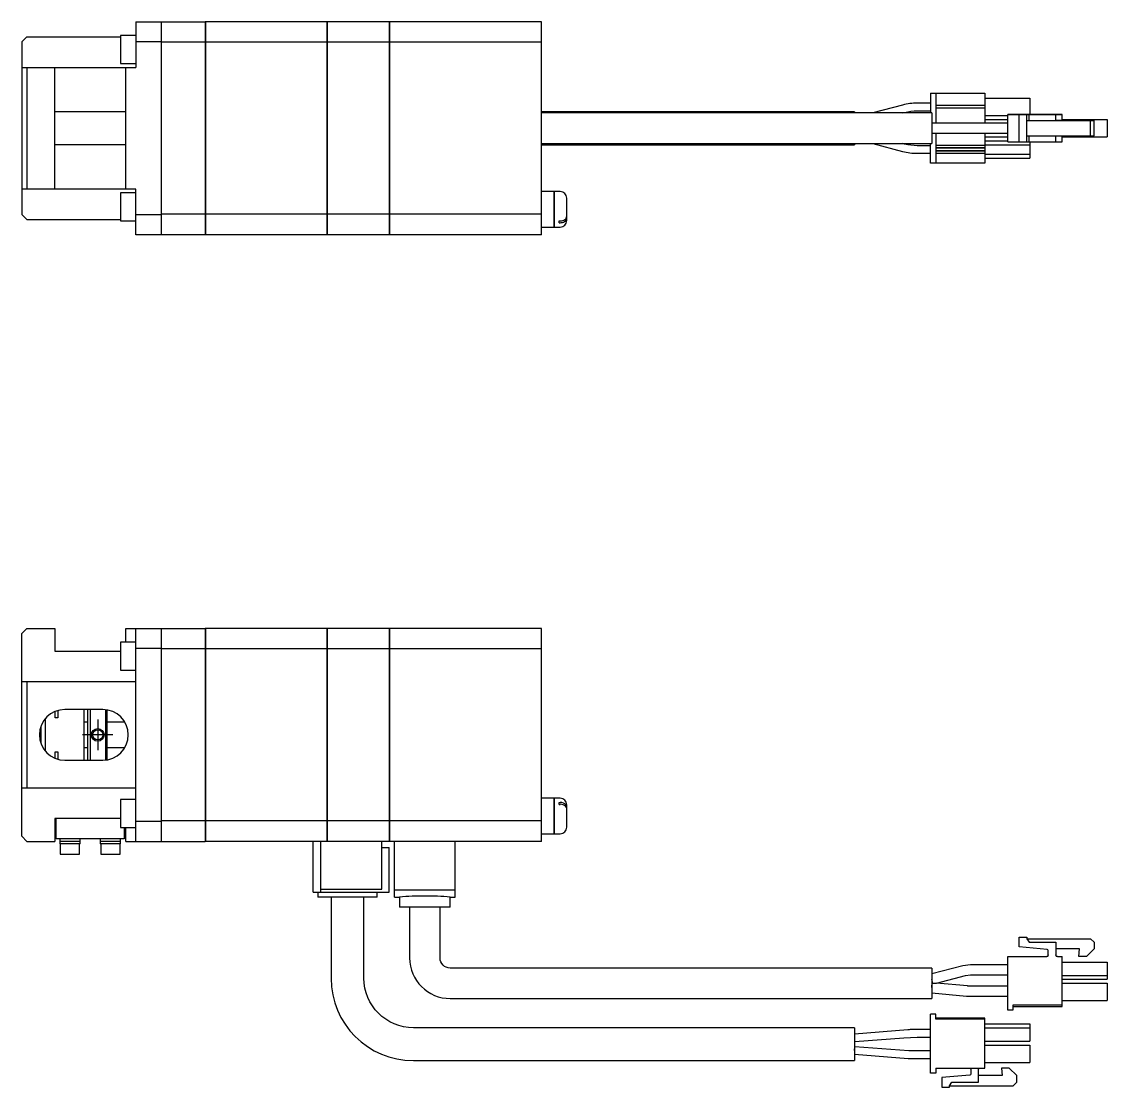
# Model space of a CAD drawing. Extents: x 0 to 869, y -8 to 525.
# Drawn here: x 221.8 to 435.9, y 314.4 to 524.5 of the extents above; entities that cross this region are included whole.
import ezdxf

# ---------------------------------------------------------------- set-up
doc = ezdxf.new("R2010")
doc.units = 0
doc.header["$LTSCALE"] = 0.5
doc.linetypes.add('CENTER', pattern=[50.8, 31.75, -6.35, 6.35, -6.35])
for name, color, linetype in [('MSM_CENTER', 1, 'CENTER'), ('MSM_CONTINUOUS', 7, 'CONTINUOUS'), ('MSM_NARROW', 5, 'CONTINUOUS')]:
    doc.layers.add(name, color=color, linetype=linetype)

msp = doc.modelspace()

# ---------------------------------------------------------------- linework, layer by layer
at = {"layer": 'MSM_CENTER'}
for p, q in [((236.78, 386.91), (236.78, 380.91)), ((239.78, 383.91), (233.78, 383.91))]:
    msp.add_line(p, q, dxfattribs=at)
at = {"layer": 'MSM_CONTINUOUS'}
for p, q in [((244.28, 524.54), (244.28, 515.54)), ((244.28, 524.54), (257.98, 524.54)), ((249.28, 524.54), (249.28, 482.54)), ((257.98, 524.54), (257.98, 482.54)), ((258.03, 524.49), (257.98, 524.49)), ((281.98, 524.54), (258.03, 524.54)), ((258.03, 524.54), (258.03, 482.54)), ((281.98, 524.54), (281.98, 482.54)), ((282.03, 524.49), (281.98, 524.49)), ((294.28, 524.54), (282.03, 524.54)), ((282.03, 524.54), (282.03, 482.54)), ((294.28, 524.54), (294.28, 482.54)), ((294.33, 524.49), (294.28, 524.49)), ((324.28, 524.54), (294.33, 524.54)), ((294.33, 524.54), (294.33, 482.54)), ((324.28, 482.54), (324.28, 524.54)), ((222.78, 521.54), (221.78, 520.54)), ((221.78, 520.54), (221.78, 486.54)), ((222.78, 521.54), (241.28, 521.54)), ((241.28, 521.79), (241.28, 516.29)), ((244.28, 521.79), (241.28, 521.79)), ((249.28, 520.54), (244.28, 520.54)), ((257.98, 520.51), (249.28, 520.51)), ((281.98, 520.51), (258.03, 520.51)), ((294.28, 520.51), (282.03, 520.51)), ((324.28, 520.51), (294.33, 520.51)), ((258.03, 520.25), (257.98, 520.25)), ((282.03, 520.25), (281.98, 520.25)), ((294.33, 520.25), (294.28, 520.25)), ((241.28, 516.29), (244.28, 516.29)), ((221.78, 515.54), (244.28, 515.54)), ((222.78, 515.54), (222.78, 491.54)), ((228.28, 491.54), (228.28, 515.54)), ((242.28, 491.54), (242.28, 515.54)), ((401.03, 510.44), (411.73, 510.44)), ((401.03, 510.44), (401.03, 506.54)), ((402.03, 510.44), (402.03, 504.54)), ((411.73, 510.44), (411.73, 504.54)), ((395.51, 508.11), (389.66, 506.54)), ((395.52, 508.11), (395.51, 508.11)), ((401.03, 508.49), (398.39, 508.49)), ((411.73, 507.99), (402.03, 507.99)), ((411.73, 507.49), (402.03, 507.49)), ((411.73, 509.44), (420.63, 509.44)), ((420.63, 509.44), (420.63, 506.24)), ((242.28, 506.75), (228.28, 506.75)), ((386.03, 506.79), (324.28, 506.79)), ((401.28, 506.54), (324.28, 506.54)), ((386.03, 506.79), (386.03, 506.54)), ((395.45, 506.54), (395.91, 506.66)), ((398.39, 506.99), (401.03, 506.99)), ((401.28, 506.54), (401.28, 500.54)), ((411.73, 506.04), (416.28, 506.04)), ((416.28, 506.24), (423.93, 506.24)), ((417.28, 506.24), (416.28, 506.24)), ((416.28, 500.84), (416.28, 506.24)), ((426.98, 506.24), (417.28, 506.24)), ((418.48, 506.24), (419.98, 506.24)), ((424.04, 506.24), (418.48, 506.24)), ((418.48, 500.84), (418.48, 506.24)), ((419.98, 506.24), (420.48, 506.24)), ((419.98, 500.84), (419.98, 506.24)), ((420.48, 506.24), (425.73, 506.24)), ((420.48, 505.04), (420.48, 506.24)), ((423.93, 506.24), (424.23, 506.24)), ((424.23, 506.24), (424.04, 506.24)), ((425.73, 506.24), (426.03, 506.24)), ((425.73, 505.04), (425.73, 506.24)), ((426.03, 506.24), (426.98, 506.24)), ((426.98, 505.04), (426.98, 506.24)), ((407.66, 504.54), (401.28, 504.54)), ((408.18, 504.54), (401.28, 504.54)), ((408.92, 504.54), (407.66, 504.54)), ((408.37, 504.54), (408.18, 504.54)), ((416.28, 504.54), (408.37, 504.54)), ((416.28, 504.54), (408.92, 504.54)), ((411.73, 505.24), (416.28, 505.24)), ((419.98, 505.04), (420.48, 505.04)), ((419.98, 505.04), (432.58, 505.04)), ((420.48, 505.04), (425.73, 505.04)), ((430.41, 505.04), (425.73, 505.04)), ((426.03, 505.04), (425.73, 505.04)), ((426.98, 505.24), (435.88, 505.24)), ((426.98, 505.24), (435.88, 505.24)), ((426.98, 505.24), (435.88, 505.24)), ((430.28, 505.04), (430.41, 505.04)), ((431.78, 505.04), (430.28, 505.04)), ((433.28, 505.04), (431.78, 505.04)), ((432.58, 502.04), (432.58, 505.04)), ((432.58, 505.04), (433.28, 505.04)), ((433.28, 502.04), (433.28, 505.04)), ((435.88, 505.24), (435.88, 501.84)), ((401.28, 502.54), (407.66, 502.54)), ((402.03, 502.54), (402.03, 496.64)), ((407.66, 502.54), (408.92, 502.54)), ((408.92, 502.54), (416.28, 502.54)), ((411.73, 502.54), (411.73, 496.64)), ((411.73, 501.84), (416.28, 501.84)), ((411.73, 501.04), (416.28, 501.04)), ((419.98, 502.04), (432.58, 502.04)), ((420.48, 500.84), (420.48, 502.04)), ((425.73, 500.84), (425.73, 502.04)), ((426.98, 500.84), (426.98, 502.04)), ((426.98, 501.84), (435.88, 501.84)), ((432.58, 502.04), (433.28, 502.04)), ((228.28, 500.33), (242.28, 500.33)), ((324.28, 500.54), (401.28, 500.54)), ((324.28, 500.29), (386.03, 500.29)), ((386.03, 500.54), (386.03, 500.29)), ((389.66, 500.54), (395.51, 498.97)), ((395.9, 500.42), (395.45, 500.54)), ((401.03, 500.09), (398.4, 500.09)), ((401.03, 496.64), (401.03, 500.54)), ((411.73, 500.14), (402.03, 500.14)), ((411.73, 499.64), (402.03, 499.64)), ((411.73, 499.59), (402.03, 499.59)), ((411.73, 499.09), (402.03, 499.09)), ((411.73, 499.04), (402.03, 499.04)), ((411.73, 500.29), (420.63, 500.29)), ((416.28, 500.84), (418.48, 500.84)), ((418.48, 500.84), (419.98, 500.84)), ((419.98, 500.84), (420.48, 500.84)), ((420.48, 500.84), (425.73, 500.84)), ((420.63, 500.84), (420.63, 497.64)), ((425.73, 500.84), (426.03, 500.84)), ((426.03, 500.84), (426.98, 500.84)), ((398.4, 498.59), (401.03, 498.59)), ((411.73, 498.54), (402.03, 498.54)), ((411.73, 498.39), (420.63, 498.39)), ((411.73, 497.64), (420.63, 497.64)), ((411.73, 496.64), (401.03, 496.64)), ((244.28, 491.54), (221.78, 491.54)), ((241.28, 490.79), (241.28, 485.29)), ((244.28, 490.79), (241.28, 490.79)), ((244.28, 482.54), (244.28, 491.54)), ((326.78, 491.04), (324.28, 491.04)), ((326.78, 484.04), (326.78, 491.04)), ((326.83, 490.99), (326.78, 490.99)), ((326.83, 484.04), (326.83, 491.04)), ((327.98, 491.04), (326.83, 491.04)), ((329.28, 485.34), (329.28, 489.74)), ((221.78, 486.54), (222.78, 485.54)), ((244.28, 486.54), (249.28, 486.54)), ((257.98, 486.57), (249.28, 486.57)), ((258.03, 486.82), (257.98, 486.82)), ((281.98, 486.57), (258.03, 486.57)), ((282.03, 486.82), (281.98, 486.82)), ((294.28, 486.57), (282.03, 486.57)), ((294.33, 486.82), (294.28, 486.82)), ((324.28, 486.57), (294.33, 486.57)), ((222.78, 485.54), (241.28, 485.54)), ((241.28, 485.29), (244.28, 485.29)), ((324.28, 484.04), (326.78, 484.04)), ((326.78, 484.09), (326.83, 484.09)), ((326.83, 484.04), (327.98, 484.04)), ((327.78, 485.25), (327.98, 485.25)), ((327.78, 484.89), (327.78, 485.25)), ((327.78, 484.89), (327.98, 484.89)), ((257.98, 482.54), (244.28, 482.54)), ((258.03, 482.59), (257.98, 482.59)), ((281.98, 482.54), (258.03, 482.54)), ((282.03, 482.59), (281.98, 482.59)), ((294.28, 482.54), (282.03, 482.54)), ((294.33, 482.59), (294.28, 482.59)), ((324.28, 482.54), (294.33, 482.54)), ((222.78, 404.91), (221.78, 403.91)), ((222.78, 404.91), (228.28, 404.91)), ((228.28, 404.91), (228.28, 400.41)), ((242.28, 402.16), (242.28, 404.91)), ((242.28, 404.91), (257.98, 404.91)), ((244.28, 362.91), (244.28, 404.91)), ((249.28, 404.91), (249.28, 362.91)), ((257.98, 404.91), (257.98, 362.91)), ((258.03, 404.86), (257.98, 404.86)), ((281.98, 404.91), (258.03, 404.91)), ((258.03, 404.91), (258.03, 362.91)), ((281.98, 404.91), (281.98, 362.91)), ((282.03, 404.86), (281.98, 404.86)), ((294.28, 404.91), (282.03, 404.91)), ((282.03, 404.91), (282.03, 362.91)), ((294.28, 404.91), (294.28, 362.91)), ((294.33, 404.86), (294.28, 404.86)), ((324.28, 404.91), (294.33, 404.91)), ((294.33, 404.91), (294.33, 362.91)), ((324.28, 362.91), (324.28, 404.91)), ((221.78, 363.91), (221.78, 403.91)), ((228.28, 400.41), (241.28, 400.41)), ((241.28, 402.16), (241.28, 396.66)), ((244.28, 402.16), (241.28, 402.16)), ((249.28, 400.91), (244.28, 400.91)), ((257.98, 400.88), (249.28, 400.88)), ((258.03, 400.62), (257.98, 400.62)), ((281.98, 400.88), (258.03, 400.88)), ((282.03, 400.62), (281.98, 400.62)), ((294.28, 400.88), (282.03, 400.88)), ((294.33, 400.62), (294.28, 400.62)), ((324.28, 400.88), (294.33, 400.88)), ((241.28, 396.66), (244.28, 396.66)), ((221.78, 394.41), (244.28, 394.41)), ((222.78, 394.41), (222.78, 373.41)), ((228.38, 387.24), (228.38, 388.53)), ((228.88, 388.71), (228.88, 387.24)), ((237.78, 388.91), (230.28, 388.91)), ((234.08, 378.91), (234.08, 388.91)), ((234.78, 388.91), (234.78, 378.91)), ((235.28, 388.91), (235.28, 378.91)), ((238.38, 378.95), (238.38, 388.87)), ((238.58, 388.84), (238.58, 378.97)), ((225.58, 385.61), (225.58, 382.2)), ((226.38, 387.04), (226.38, 380.78)), ((228.88, 387.26), (228.38, 387.26)), ((228.88, 387.24), (228.38, 387.24)), ((234.78, 386.41), (234.08, 386.41)), ((242.11, 386.41), (238.58, 386.41)), ((225.58, 385.16), (225.44, 385.16)), ((225.44, 382.66), (225.58, 382.66)), ((234.08, 381.41), (234.78, 381.41)), ((238.58, 381.41), (242.11, 381.41)), ((228.38, 379.28), (228.38, 380.58)), ((228.38, 380.58), (228.88, 380.58)), ((228.38, 380.56), (228.88, 380.56)), ((228.88, 380.58), (228.88, 379.11)), ((230.28, 378.91), (237.78, 378.91)), ((244.28, 373.41), (221.78, 373.41)), ((241.28, 371.16), (241.28, 365.66)), ((244.28, 371.16), (241.28, 371.16)), ((326.78, 371.41), (324.28, 371.41)), ((326.78, 364.41), (326.78, 371.41)), ((326.83, 371.36), (326.78, 371.36)), ((326.83, 364.41), (326.83, 371.41)), ((327.98, 371.41), (326.83, 371.41)), ((327.78, 370.2), (327.78, 370.55)), ((327.78, 370.55), (327.98, 370.55)), ((327.78, 370.2), (327.98, 370.2)), ((329.28, 365.71), (329.28, 370.11)), ((241.28, 367.41), (228.28, 367.41)), ((228.28, 367.41), (228.28, 362.91)), ((228.58, 363.41), (228.58, 367.41)), ((244.28, 366.91), (249.28, 366.91)), ((257.98, 366.94), (249.28, 366.94)), ((258.03, 367.2), (257.98, 367.2)), ((281.98, 366.94), (258.03, 366.94)), ((282.03, 367.2), (281.98, 367.2)), ((294.28, 366.94), (282.03, 366.94)), ((294.33, 367.2), (294.28, 367.2)), ((324.28, 366.94), (294.33, 366.94)), ((241.28, 365.66), (244.28, 365.66)), ((241.98, 365.66), (241.98, 363.41)), ((242.28, 362.91), (242.28, 365.66)), ((324.28, 364.41), (326.78, 364.41)), ((326.78, 364.46), (326.83, 364.46)), ((326.83, 364.41), (327.98, 364.41)), ((221.78, 363.91), (222.78, 362.91)), ((222.78, 362.91), (228.28, 362.91)), ((241.98, 363.41), (228.58, 363.41)), ((229.28, 363.41), (229.28, 362.41)), ((233.28, 362.91), (229.28, 362.91)), ((233.28, 362.41), (229.28, 362.41)), ((229.38, 362.41), (229.38, 360.41)), ((233.18, 360.41), (233.18, 362.41)), ((233.28, 362.41), (233.28, 363.41)), ((237.28, 363.41), (237.28, 362.41)), ((241.28, 362.91), (237.28, 362.91)), ((241.28, 362.41), (237.28, 362.41)), ((237.38, 362.41), (237.38, 360.41)), ((241.18, 360.41), (241.18, 362.41)), ((241.28, 362.41), (241.28, 363.41)), ((242.28, 362.91), (257.98, 362.91)), ((258.03, 362.96), (257.98, 362.96)), ((294.28, 362.91), (258.03, 362.91)), ((279.28, 352.91), (279.28, 362.91)), ((280.78, 352.91), (280.78, 362.91)), ((282.03, 362.96), (281.98, 362.96)), ((292.78, 353.51), (292.78, 362.91)), ((294.33, 362.96), (294.28, 362.96)), ((324.28, 362.91), (294.33, 362.91)), ((295.28, 351.91), (295.28, 362.91)), ((307.28, 351.91), (307.28, 362.91)), ((229.38, 360.41), (233.18, 360.41)), ((237.38, 360.41), (241.18, 360.41)), ((292.78, 361.71), (294.28, 361.71)), ((294.28, 352.91), (294.28, 361.71)), ((280.78, 353.51), (292.78, 353.51)), ((295.28, 353.34), (307.28, 353.34)), ((279.28, 352.91), (294.28, 352.91)), ((280.21, 352.91), (280.21, 351.91)), ((291.85, 351.91), (280.21, 351.91)), ((282.78, 351.91), (282.78, 335.91)), ((289.28, 335.91), (289.28, 351.91)), ((291.85, 351.91), (291.85, 352.91)), ((295.28, 351.91), (296.28, 351.91)), ((296.28, 351.91), (296.28, 349.91)), ((306.28, 351.91), (307.28, 351.91)), ((306.28, 349.91), (306.28, 351.91)), ((306.28, 349.91), (296.28, 349.91)), ((298.28, 349.91), (298.28, 339.91)), ((304.28, 339.91), (304.28, 349.91)), ((418.48, 342.1), (418.48, 344.01)), ((418.48, 344.01), (419.98, 344.01)), ((418.48, 344.01), (419.98, 344.01)), ((419.98, 344.01), (419.98, 343.71)), ((419.98, 343.71), (420.48, 343.01)), ((419.98, 343.71), (420.48, 343.01)), ((419.98, 343.71), (432.58, 343.71)), ((419.98, 343.71), (432.58, 343.71)), ((420.48, 343.01), (425.73, 343.01)), ((420.48, 343.01), (425.73, 343.01)), ((425.73, 343.01), (425.73, 340.51)), ((432.58, 343.71), (433.28, 343.01)), ((432.58, 343.71), (433.28, 343.01)), ((433.28, 343.01), (433.28, 341.71)), ((424.04, 341.61), (418.48, 342.1)), ((424.23, 340.51), (424.23, 341.41)), ((430.41, 341.71), (425.73, 341.71)), ((430.28, 340.21), (430.41, 341.71)), ((430.28, 340.21), (430.41, 341.71)), ((433.28, 341.71), (431.78, 340.21)), ((407.4, 338.39), (401.28, 336.79)), ((408.92, 338.58), (407.4, 338.39)), ((416.28, 338.58), (408.92, 338.58)), ((416.28, 340.21), (423.93, 340.21)), ((416.28, 329.61), (416.28, 340.21)), ((416.28, 340.21), (423.93, 340.21)), ((423.93, 340.21), (423.93, 340.21)), ((426.03, 340.21), (426.02, 340.21)), ((426.03, 340.21), (426.98, 340.21)), ((426.03, 340.21), (426.98, 340.21)), ((426.98, 330.36), (426.98, 340.21)), ((426.98, 339.11), (435.88, 339.11)), ((426.98, 339.11), (435.88, 339.11)), ((431.78, 340.21), (430.28, 340.21)), ((435.88, 339.11), (435.88, 335.71)), ((401.28, 337.91), (306.28, 337.91)), ((401.28, 337.91), (401.28, 331.91)), ((402.22, 334.97), (407.91, 336.45)), ((407.91, 336.45), (408.92, 336.58)), ((408.92, 336.58), (416.28, 336.58)), ((426.98, 336.46), (435.88, 336.46)), ((401.5, 334.91), (401.28, 335.76)), ((401.28, 334.06), (401.37, 335.05)), ((401.46, 335.05), (401.37, 335.05)), ((401.5, 334.91), (402.22, 334.97)), ((408.28, 334.39), (402.22, 334.97)), ((408.37, 334.38), (408.28, 334.39)), ((416.28, 334.38), (408.37, 334.38)), ((426.98, 335.71), (435.88, 335.71)), ((426.98, 334.91), (435.88, 334.91)), ((426.98, 334.91), (435.88, 334.91)), ((435.88, 334.91), (435.88, 331.51)), ((306.28, 331.91), (401.28, 331.91)), ((401.28, 333.05), (408.09, 332.4)), ((408.09, 332.4), (408.37, 332.38)), ((408.37, 332.38), (416.28, 332.38)), ((426.98, 330.61), (417.28, 330.61)), ((417.28, 330.61), (417.28, 329.61)), ((417.28, 330.36), (426.98, 330.36)), ((426.98, 331.51), (435.88, 331.51)), ((401.03, 317.21), (401.03, 328.81)), ((402.03, 328.81), (401.03, 328.81)), ((402.03, 327.81), (402.03, 328.81)), ((411.73, 328.06), (402.03, 328.06)), ((411.73, 327.81), (402.03, 327.81)), ((411.73, 318.21), (411.73, 328.06)), ((417.28, 329.61), (416.28, 329.61)), ((386.03, 326.16), (299.03, 326.16)), ((386.03, 326.16), (386.03, 319.66)), ((396.57, 325.75), (386.03, 324.91)), ((401.03, 325.78), (397.42, 325.78)), ((411.73, 326.91), (420.63, 326.91)), ((411.73, 326.16), (420.63, 326.16)), ((420.63, 326.91), (420.63, 323.51)), ((386.09, 323.41), (395.77, 324.18)), ((395.77, 324.18), (398.4, 324.28)), ((398.4, 324.28), (401.03, 324.28)), ((411.73, 323.51), (420.63, 323.51)), ((386.03, 321.66), (386.08, 322.41)), ((386.08, 322.41), (386.03, 322.38)), ((396.71, 321.61), (386.08, 322.41)), ((401.03, 321.58), (397.4, 321.58)), ((411.73, 322.71), (420.63, 322.71)), ((420.63, 322.71), (420.63, 319.31)), ((299.03, 319.66), (386.03, 319.66)), ((386.03, 320.91), (396.6, 320.11)), ((397.4, 320.08), (401.03, 320.08)), ((411.73, 319.31), (420.63, 319.31)), ((402.03, 317.21), (401.03, 317.21)), ((402.03, 318.21), (411.73, 318.21)), ((402.03, 318.21), (402.03, 317.21)), ((408.98, 317.91), (408.98, 317.01)), ((410.48, 315.41), (410.48, 317.91)), ((415.03, 318.21), (415.16, 316.71)), ((416.53, 318.21), (415.03, 318.21)), ((418.03, 316.71), (416.53, 318.21)), ((408.79, 316.81), (403.23, 316.32)), ((403.23, 316.32), (403.23, 314.41)), ((404.73, 314.71), (405.23, 315.41)), ((405.23, 315.41), (410.48, 315.41)), ((415.16, 316.71), (410.48, 316.71)), ((417.33, 314.71), (418.03, 315.41)), ((418.03, 315.41), (418.03, 316.71)), ((403.23, 314.41), (404.73, 314.41)), ((404.73, 314.41), (404.73, 314.71)), ((404.73, 314.71), (417.33, 314.71))]:
    msp.add_line(p, q, dxfattribs=at)
msp.add_circle((236.78, 383.91), 1.01, dxfattribs=at)
for centre, radius, start, end in [((398.4, 497.34), 11.15, 89.9911, 105.0006), ((398.4, 509.74), 11.15, 255.0015, 270.0068), ((327.98, 489.74), 1.3, 0, 90), ((328.47, 486.21), 0.809, 303.6126, 357.2927), ((328, 486.86), 1.61, 269.2584, 304.7863), ((327.98, 485.34), 1.3, 270, 360), ((327.99, 486.56), 1.66, 269.4455, 299.7231), ((328.39, 485.89), 0.891, 298.7486, 355.0367), ((230.28, 383.91), 5, 90, 270), ((237.78, 383.91), 5, 270, 90), ((327.98, 370.11), 1.3, 0, 90), ((328.06, 369.15), 1.41, 41.3743, 92.8178), ((328.07, 368.82), 1.39, 42.8199, 93.04), ((328.52, 369.26), 0.754, 5.8166, 41.8939), ((328.53, 369.61), 0.751, 1.7681, 38.8955), ((327.98, 365.71), 1.3, 270, 360), ((301.29, 291.87), 60.26, 90.0102, 94.77), ((301.27, 291.89), 60.23, 85.2289, 89.9909), ((423.93, 340.51), 0.3, 270, 0), ((424.03, 341.41), 0.2, 0, 85), ((426.03, 340.51), 0.3, 180, 270), ((306.28, 339.91), 8, 180, 270), ((299.03, 335.91), 16.25, 180, 270), ((397.42, 315.03), 10.75, 90, 94.548), ((397.4, 330.83), 10.75, 265.7108, 270)]:
    msp.add_arc(centre, radius, start, end, dxfattribs=at)
at = {"layer": 'MSM_CONTINUOUS', "extrusion": (0, 0, -1)}
for centre, radius, start, end in [((-398.4, 497.33), 9.65, 75.0035, 90.008), ((-398.4, 509.74), 9.65, 269.9899, 284.9986), ((-423.93, 340.51), 0.3, 180, 270), ((-423.93, 340.51), 0.3, 180, 270), ((-426.03, 340.51), 0.3, 270, 0), ((-426.03, 340.51), 0.3, 270, 0), ((-306.28, 339.91), 2, 270, 0), ((-299.03, 335.91), 9.75, 270, 0), ((-397.4, 330.83), 9.25, 270, 274.2892), ((-408.68, 317.91), 0.3, 90, 180), ((-408.78, 317.01), 0.2, 180, 265), ((-410.78, 317.91), 0.3, 0, 90)]:
    msp.add_arc(centre, radius, start, end, dxfattribs=at)
at = {"layer": 'MSM_NARROW'}
msp.add_circle((236.78, 383.91), 1.25, dxfattribs=at)

doc.saveas('drawing.dxf')
